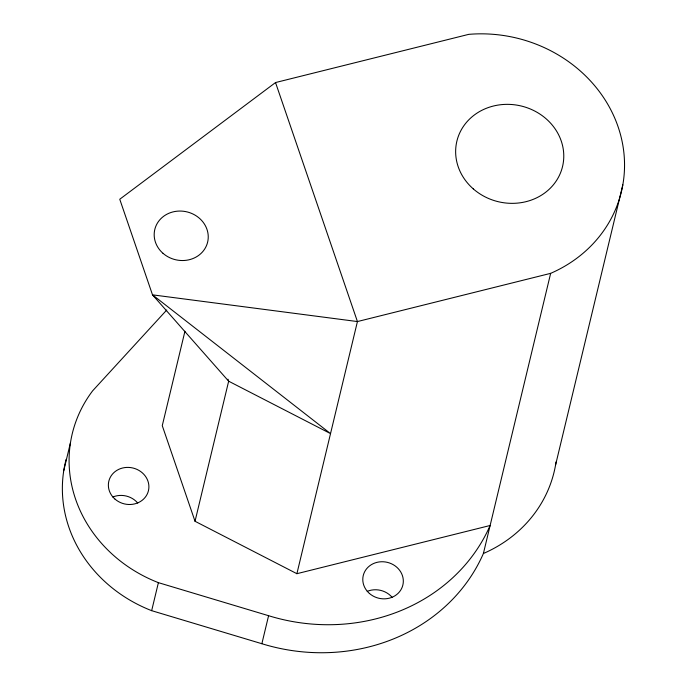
<?xml version="1.0" encoding="UTF-8"?>
<svg xmlns="http://www.w3.org/2000/svg" width="687" height="687" viewBox="0 0 687 687"><rect width="100%" height="100%" fill="white"/><g stroke="black" fill="none" stroke-linecap="round" stroke-linejoin="round"><path stroke-width="1.03" d="M63.754 470.664L70.478 442.651M184.94 331.254L162.269 425.674L195.031 521.278L296.896 573.697L490.123 525.495A183.721 166.374 13.5 0 1 268.591 615.707L158.396 582.653A139.238 126.09 13.5 0 1 92.651 390.809L164.631 312.31A183.721 166.374 13.5 0 1 166.752 310M556.066 461.922A137.872 124.854 13.5 0 1 483.399 553.507A183.721 166.374 13.5 0 1 261.867 643.719L151.664 610.666L158.396 582.653M195.031 521.278L228.659 381.199L227.972 379.19M261.867 643.719L268.591 615.707M296.896 573.697L357.429 321.559L275.53 82.552L468.757 34.35A137.872 124.854 13.5 0 1 618.102 126.812A137.872 124.854 13.5 0 1 550.656 273.349L483.399 553.507M555.568 464.979L622.826 184.829M275.53 82.552L119.753 199.247L152.505 294.843L228.659 381.199L330.524 433.617L152.505 294.843L357.429 321.559L550.656 273.349M151.664 610.666A139.238 126.09 13.5 0 1 66.124 459.371M112.814 497.019A20.378 18.455 13.5 0 1 137.744 503.047M367.236 591.361A20.378 18.455 13.5 0 1 392.165 597.389M473.274 188.882A54.333 49.206 13.5 0 0 562.524 166.623A54.333 49.206 13.5 0 0 493.335 106.047A54.333 49.206 13.5 0 0 473.274 188.882M114.969 499.088A20.378 18.455 13.5 0 0 148.435 490.741A20.378 18.455 13.5 0 0 122.492 468.027A20.378 18.455 13.5 0 0 114.969 499.088M369.391 593.431A20.378 18.455 13.5 0 0 402.857 585.084A20.378 18.455 13.5 0 0 376.914 562.37A20.378 18.455 13.5 0 0 369.391 593.431M162.999 253.314A27.171 24.603 13.5 0 0 207.62 242.185A27.171 24.603 13.5 0 0 173.03 211.897A27.171 24.603 13.5 0 0 162.999 253.314"/></g></svg>
